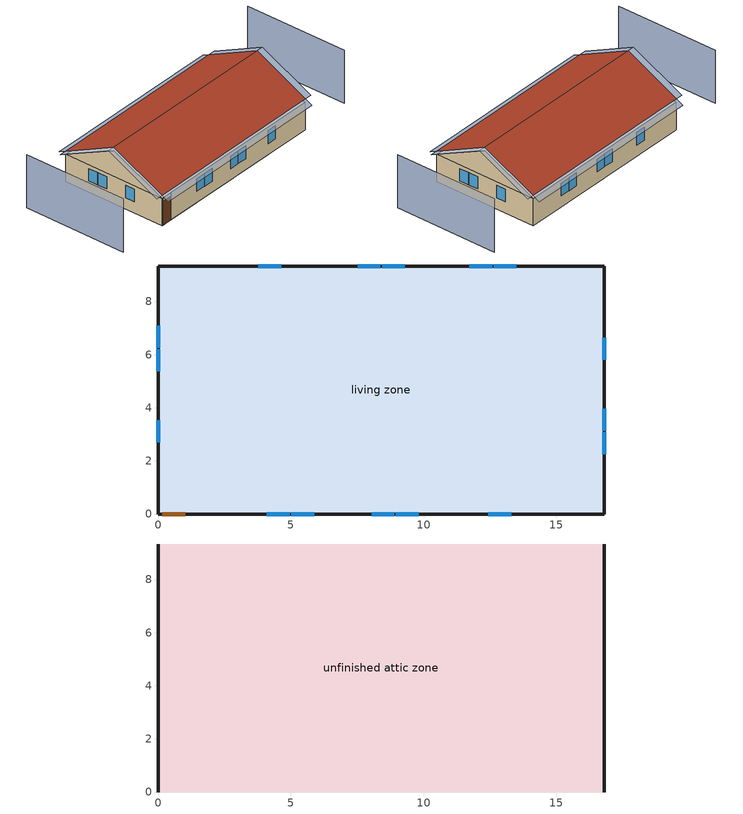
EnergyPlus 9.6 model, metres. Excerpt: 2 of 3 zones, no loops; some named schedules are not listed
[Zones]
living zone
 floor foundation (FloorFndGrndFinSlab): 0,0 0,9.34 16.81,9.34 16.81,0 z0
 wall outside (WallExtInsFin): 0.13,0 1.05,0 16.81,0 16.81,9.34 0,9.34 0,0 0.13,0 z0:2.44
 window (WindowConstruction): 0,7.08 0,6.26 / 0,6.2 0,5.37 / 0,3.53 0,2.7 / 16.81,2.26 16.81,3.08 / 16.81,3.14 16.81,3.97 / 16.81,5.81 16.81,6.64 z1.03:2.13; 13.5,9.34 12.64,9.34 / 12.58,9.34 11.72,9.34 / 9.3,9.34 8.44,9.34 / 8.38,9.34 7.52,9.34 / 4.63,9.34 3.77,9.34 / 4.1,0 4.96,0 / 5.02,0 5.88,0 / 8.04,0 8.9,0 / 8.96,0 9.82,0 / 12.44,0 13.3,0 z0.99:2.13
 door (Door): 0.15,0 1.02,0 z0:2.13
unfinished attic zone
 floor to living zone (FloorFinInsUnfinAttic): 0,9.34 16.81,9.34 16.81,0 0,0 z2.44
 wall outside (WallExtUninsUnfin): 0,4.67,4.77 0,9.34,2.44 0,0,2.44; 16.81,4.67,4.77 16.81,0,2.44 16.81,9.34,2.44
 roof outside (RoofUnfinInsExt): 16.81,4.67,5.08 0,4.67,5.08 0,0,2.74 16.81,0,2.74; 0,4.67,5.08 16.81,4.67,5.08 16.81,9.34,2.74 0,9.34,2.74
shading: -4.57,9.34 -4.57,0 / 21.38,0 21.38,9.34 z0:4.77; 0,7.08 0,6.26 / 0,6.2 0,5.37 / 0,3.53 0,2.7 / 16.81,2.26 16.81,3.08 / 16.81,3.14 16.81,3.97 / 16.81,5.81 16.81,6.64 z1.03:2.13; 13.5,9.34 12.64,9.34 / 12.58,9.34 11.72,9.34 / 9.3,9.34 8.44,9.34 / 8.38,9.34 7.52,9.34 / 4.63,9.34 3.77,9.34 / 4.1,0 4.96,0 / 5.02,0 5.88,0 / 8.04,0 8.9,0 / 8.96,0 9.82,0 / 12.44,0 13.3,0 z0.99:2.13; 17.42,0,2.74 17.42,4.67,5.08 16.81,4.67,5.08 16.81,0,2.74; -0.61,4.67,5.08 -0.61,0,2.74 0,0,2.74 0,4.67,5.08; 0,-0.61,2.44 16.81,-0.61,2.44 16.81,0,2.74 0,0,2.74; -0.61,9.34,2.74 -0.61,4.67,5.08 0,4.67,5.08 0,9.34,2.74; 17.42,4.67,5.08 17.42,9.34,2.74 16.81,9.34,2.74 16.81,4.67,5.08; 16.81,9.95,2.44 0,9.95,2.44 0,9.34,2.74 16.81,9.34,2.74
[Building]
Building 1: North Axis {deg}=0; Terrain=Suburbs
[Site:Location]
Denver-Aurora-Buckley AFB: Latitude {deg}=39.72; Longitude {deg}=-104.75; Time Zone {hr}=-7; Elevation {m}=1726
[SizingPeriod:DesignDay]
Hellpo: Month=12; Day of Month=21; Day Type=CustomDay1; Maximum Dry-Bulb Temperature {C}=-17.9; Daily Dry-Bulb Temperature Range {deltaC}=0; Dry-Bulb Temperature Range Modifier Type=DefaultMultipliers; Humidity Condition Type=WetBulb; Wetbulb or DewPoint at Maximum Dry-Bulb {C}=-17.9; Barometric Pressure {Pa}=82237; Wind Speed {m/s}=2.5; Wind Direction {deg}=180; Rain Indicator=No; Snow Indicator=No; Daylight Saving Time Indicator=No; Solar Model Indicator=ASHRAEClearSky; Begin Environment Reset Mode=FullResetAtBeginEnvironment
[Site:GroundTemperature:Deep]
18.5062, 18.5062, 18.5062, 18.5062, 18.5062, 18.5062, 18.5062, 18.5062, 18.5062, 18.5062, 18.5062, 18.5062
[Site:WaterMainsTemperature]
Calculation Method=Correlation; Annual Average Outdoor Air Temperature {C}=18.5062; Maximum Difference In Monthly Average Outdoor Air Temperatures {deltaC}=18.579
[Material] Roughness=Rough
Name | Thickness {m} | Conductivity {W/m-K} | Density {kg/m3} | Specific Heat {J/kg-K} | Thermal Absorptance | Solar Absorptance | Visible Absorptance
Concrete 4.0 in. | 0.1016 | 1.803125 | 2242.8 | 837.4 | 0.9 | 0.7 | 0.7
DoorMaterial | 0.04445 | 0.0612267 | 512.64 | 1214.23 | 0.82 | 0.3 | 0.3
Drywall 0.5 in. | 0.0127 | 0.160291 | 801 | 837.4 | 0.9 | 0.5 | 0.1
Floor Covering | 0.0127 | 0.0433444 | 54.468 | 1339.84 | 0.9 | 0.9 | 0.7
FloorUAAdditionalCeilingIns | 0.196342 | 0.0539976 | 16.02 | 1046.75 | 0.9 | 0.7 | 0.7
FloorUATrussandIns | 0.0889 | 0.0564573 | 50.7834 | 1165.1 | 0.9 | 0.5 | 0.9
FootingMaterial | 0.2032 | 1.803125 | 2242.8 | 837.4 | 0.9 | 0.7 | 0.7
res furniture material living space | 0.1524 | 0.115458 | 640.8 | 1214.23 | 0.9 | 0.6 | 0.1
RoofSheathing | 0.01905 | 0.115458 | 512.64 | 1214.23 | 0.82 | 0.3 | 0.3
RoofUARoofIns | 0.18415 | 8.02397 | 37.0049 | 1207.88 | 0.88 | 0.8 | 0.88
Stucco&#44 Light | 0.0254 | 0.649125 | 1281.6 | 879.27 | 0.45 | 0.75 | 0.75
Tile&#44 Clay or Ceramic | 0.009525 | 0.162714 | 1121.4 | 1465.45 | 0.88 | 0.8 | 0.8
WallSheathing | 0.0127 | 0.115458 | 512.64 | 1214.23 | 0.82 | 0.3 | 0.3
WallStudAndCavity | 0.0889 | 0.343633 | 129.063 | 1212.76 | 0.45 | 0.75 | 0.45
WallStudAndCavity 1 | 0.0889 | 0.399262 | 83.0341 | 1211.67 | 0.45 | 0.75 | 0.45
WallStudAndCavity 2 | 0.0889 | 0.397942 | 83.0341 | 1211.67 | 0.82 | 0.3 | 0.3
[WindowMaterial:SimpleGlazingSystem]
WindowMaterial: U-Factor {W/m2-K}=2.15764; Solar Heat Gain Coefficient=0.44
[Construction]
Door: DoorMaterial
FloorFinInsUnfinAttic: Drywall 0.5 in., FloorUATrussandIns, FloorUAAdditionalCeilingIns
FloorFndGrndFinSlab: Concrete 4.0 in., Floor Covering
FootingConstruction: FootingMaterial
res furniture construction living space: res furniture material living space
RoofUnfinInsExt: Tile&#44 Clay or Ceramic, RoofSheathing, RoofUARoofIns
WallExtInsFin: Stucco&#44 Light, WallSheathing, WallStudAndCavity, Drywall 0.5 in.
WallExtUninsUnfin: Stucco&#44 Light, WallSheathing, WallStudAndCavity 1
WallIntFinUninsFin: WallStudAndCavity 2, Drywall 0.5 in.
WindowConstruction: WindowMaterial
[Zone] Multiplier=1
Name | Part of Total Floor Area | Volume {m3}
living zone; unfinished attic zone | Yes
res ds res fur gas asys ret air zone | No | 0.25
[InternalMass] Zone or ZoneList=living zone
Name | Construction | Surface Area {m2}
living space Partition | WallIntFinUninsFin | 157.006
res furniture mass living space | res furniture construction living space | 62.8025
[Foundation:Kiva]
Foundation Kiva 1: Wall Height Above Grade {m}=0.2032; Wall Depth Below Slab {m}=0.2032; Footing Wall Construction=FootingConstruction
[Foundation:Kiva:Settings]
Soil Conductivity {W/m-K}=1.731; Soil Density {kg/m3}=1842.3; Soil Specific Heat {J/kg-K}=418.7; Ground Solar Absorptivity=0.9; Ground Thermal Absorptivity=0.9; Ground Surface Roughness {m}=0.03; Far-Field Width {m}=40; Deep-Ground Boundary Condition=ZeroFlux; Deep-Ground Depth {m}=40; Minimum Cell Dimension {m}=0.02; Maximum Cell Growth Coefficient=1.5; Simulation Timestep=Hourly
[SurfaceProperty:ExposedFoundationPerimeter]
Surface 1: Exposed Perimeter Calculation Method=TotalExposedPerimeter; Total Exposed Perimeter {m}=52.301
[People]
res occupants|living space: Zone or ZoneList or Space or SpaceList=living zone; Number of People Schedule=occupants; Number of People Calculation Method=People; Number of People=1; Fraction Radiant=0.319734; Sensible Heat Fraction=0.573; Activity Level Schedule=res occupants activity schedule; Carbon Dioxide Generation Rate {m3/s-W}=0; Enable ASHRAE 55 Comfort Warnings=No; Mean Radiant Temperature Calculation Type=ZoneAveraged
[Lights]
res lighting interior living space: Zone or ZoneList or Space or SpaceList=living zone; Schedule=lighting_interior; Design Level Calculation Method=LightingLevel; Lighting Level {W}=264.038; Return Air Fraction=0; Fraction Radiant=0.6; Fraction Visible=0.2; Fraction Replaceable=1
[ElectricEquipment] Zone or ZoneList or Space or SpaceList=living zone; Design Level Calculation Method=EquipmentLevel
Name | Schedule | Design Level {W} | Fraction Latent | Fraction Radiant | Fraction Lost
res cd electric | clothes_dryer | 8441.5 | 0.05 | 0.09 | 0.8
res ceil fan | ceiling_fan | 29.0702 | 0 | 0.558 | 0
res cw | clothes_washer_power | 410.189 | 0 | 0.48 | 0.2
res dw | dishwasher_power | 639.537 | 0.15 | 0.36 | 0.25
res freezer | res freezer schedule | 47.9573 | 0 | 0 | 0
res infil_1 bath fan; res infil_1 house fan; res infil_1 range fan | Always On Discrete | 0 | 0 | 0 | 1
res misc plug loads|living space | plug_loads | 734.992 | 0.021 | 0.558 | 0.049
res range electric | cooking_range | 260.511 | 0.3 | 0.24 | 0.3
res refrig | res refrig schedule | 65.0889 | 0 | 0 | 0
[OtherEquipment] Design Level Calculation Method=EquipmentLevel
Name | Fuel Type | Zone or ZoneList or Space or SpaceList | Schedule | Design Level {W} | Fraction Latent | Fraction Radiant | Fraction Lost
res bath | None | living zone | baths | 5528.87 | 0 | 0 | 0
res ds res fur gas asys SupDCnToLvEq; res ds res fur gas asys SupLatLkToLvEq; res ds res fur gas asys SupSLkToLvEq | None | living zone | Always On Discrete | 0
res hot water distribution | None | living zone | showers | 4223.25 | 0 | 0 | 0
res range gas | NaturalGas | living zone | cooking_range | 2703.83 | 0.2 | 0.18 | 0.5
res shower | None | living zone | showers | 3076.91 | 0.486891 | 0 | 0
res sink | None | living zone | sinks | 502.612 | 0.311263 | 0 | 0
res ds res fur gas asys RetDCnToPlEq; res ds res fur gas asys RetLatLkEq; res ds res fur gas asys RetSLkEq | None | res ds res fur gas asys ret air zone | Always On Discrete | 0
res ds res fur gas asys RetDCnToAhEquip; res ds res fur gas asys SupDCnToAhEq; res ds res fur gas asys SupLatLkToAhEq; res ds res fur gas asys SupSLkToAhEq | None | unfinished attic zone | Always On Discrete | 0
[ZoneInfiltration:DesignFlowRate] Zone or ZoneList=living zone; Schedule=Always On Discrete; Design Flow Rate Calculation Method=Flow/Zone; Design Flow Rate {m3/s}=0
res infil_1 flow; res nv_1 flow
[ZoneInfiltration:EffectiveLeakageArea]
res infil|unfinished attic space: Zone=unfinished attic zone; Schedule=Always On Discrete; Effective Air Leakage Area {cm2}=5228.3; Stack Coefficient=0.000183444; Wind Coefficient=3.52678e-05
[ZoneMixing] Schedule=Always On Continuous; Design Flow Rate Calculation Method=Flow/Zone; Design Flow Rate {m3/s}=0
Name | Zone | Source Zone
res ds res fur gas asys AhToLivMix | living zone | unfinished attic zone
res ds res fur gas asys LivToAhMix | unfinished attic zone | living zone
[Exterior:Lights]
res lighting exterior: Schedule=lighting_exterior; Design Level {W}=11.2783
[AirLoopHVAC:ReturnPlenum]
res fur gas asys return plenum: Zone=res ds res fur gas asys ret air zone
[EnergyManagementSystem:Sensor]
Name | Output:Variable or Output:Meter | Output:Variable or Output:Meter Index Key
res_af_vw_s | Site Wind Speed
res_ds_res_fur_gas_asys_ah_mfr_s | System Node Mass Flow Rate | Node 17
res_ds_res_fur_gas_asys_ah_tt_s | System Node Temperature | Node 17
res_ds_res_fur_gas_asys_ah_t_s | Zone Air Temperature | unfinished attic zone
res_ds_res_fur_gas_asys_ah_vfr_s | System Node Current Density Volume Flow Rate | Node 17
res_ds_res_fur_gas_asys_ah_wt_s | System Node Humidity Ratio | Node 17
res_ds_res_fur_gas_asys_ah_w_s | Zone Mean Air Humidity Ratio | unfinished attic zone
res_ds_res_fur_gas_asys_fan_rtf_s | Fan Runtime Fraction | res fur gas htg supply fan
res_ds_res_fur_gas_asys_ra_t_s | System Node Temperature | Node 20
res_ds_res_fur_gas_asys_ra_w_s | System Node Humidity Ratio | Node 20
res_infil_1_bath_sch_s | Schedule Value | res mv_1 bath exhaust schedule
res_infil_1_dryer_sch_s | Schedule Value | clothes_dryer_exhaust
res_infil_1_range_sch_s | Schedule Value | res mv_1 range exhaust schedule
res_infil_1_wh_sch_s | Schedule Value | Always On Discrete
res_nv_1_nva_s | Schedule Value | res nv_1 avail schedule
res_nv_1_sp_s | Schedule Value | res nv_1 temp schedule
res_nv_pb_s | Site Outdoor Air Barometric Pressure
res_nv_wt_s | Site Outdoor Air Humidity Ratio
res_shower_mixsp | Schedule Value | fixtures temperature schedule
[EnergyManagementSystem:Actuator]
Name | Actuated Component Unique | Actuated Component Type | Actuated Component Control Type
res_ds_res_fur_gas_asys_AhToLivMix_act | res ds res fur gas asys AhToLivMix | ZoneMixing | Air Exchange Flow Rate
res_ds_res_fur_gas_asys_LivToAhMix_act | res ds res fur gas asys LivToAhMix | ZoneMixing | Air Exchange Flow Rate
res_ds_res_fur_gas_asys_RetDCnToAhEquip_act | res ds res fur gas asys RetDCnToAhEquip | OtherEquipment | Power Level
res_ds_res_fur_gas_asys_RetDCnToPlEq_act | res ds res fur gas asys RetDCnToPlEq | OtherEquipment | Power Level
res_ds_res_fur_gas_asys_RetLatLkEq_act | res ds res fur gas asys RetLatLkEq | OtherEquipment | Power Level
res_ds_res_fur_gas_asys_RetSLkEq_act | res ds res fur gas asys RetSLkEq | OtherEquipment | Power Level
res_ds_res_fur_gas_asys_SupDCnToAhEq_act | res ds res fur gas asys SupDCnToAhEq | OtherEquipment | Power Level
res_ds_res_fur_gas_asys_SupDCnToLvEq_act | res ds res fur gas asys SupDCnToLvEq | OtherEquipment | Power Level
res_ds_res_fur_gas_asys_SupLatLkToAhEq_act | res ds res fur gas asys SupLatLkToAhEq | OtherEquipment | Power Level
res_ds_res_fur_gas_asys_SupLatLkToLvEq_act | res ds res fur gas asys SupLatLkToLvEq | OtherEquipment | Power Level
res_ds_res_fur_gas_asys_SupSLkToAhEq_act | res ds res fur gas asys SupSLkToAhEq | OtherEquipment | Power Level
res_ds_res_fur_gas_asys_SupSLkToLvEq_act | res ds res fur gas asys SupSLkToLvEq | OtherEquipment | Power Level
res_infil_1_bath_fan_act | res infil_1 bath fan | ElectricEquipment | Electricity Rate
res_infil_1_flow_act | res infil_1 flow | Zone Infiltration | Air Exchange Flow Rate
res_infil_1_house_fan_act | res infil_1 house fan | ElectricEquipment | Electricity Rate
res_infil_1_range_fan_act | res infil_1 range fan | ElectricEquipment | Electricity Rate
res_nv_1_flow_act | res nv_1 flow | Zone Infiltration | Air Exchange Flow Rate
[EnergyManagementSystem:ProgramCallingManager]
res af_1 program calling manager: BeginTimestepBeforePredictor; res_infil_1_program; res_nv_1_program
res ds res fur gas asys program calling manager: EndOfSystemTimestepAfterHVACReporting; res_ds_res_fur_gas_asys_program
res shower sag: EndOfSystemTimestepAfterHVACReporting; res_shower_sag
[EnergyManagementSystem:Program]
res_ds_res_fur_gas_asys_program: Set res_ds_res_fur_gas_asys_AhMfr = res_ds_res_fur_gas_asys_ah_mfr_s; Set res_ds_res_fur_gas_asys_FanRtf = res_ds_res_fur_gas_asys_fan_rtf_s; Set res_ds_res_fur_gas_asys_AhVfr = res_ds_res_fur_gas_asys_ah_vfr_s; Set res_ds_res_fur_gas_asys_AhTt = res_ds_res_fur_gas_asys_ah_tt_s; Set res_ds_res_fur_gas_asys_AhWt = res_ds_res_fur_gas_asys_ah_wt_s; Set res_ds_res_fur_gas_asys_RaT = res_ds_res_fur_gas_asys_ra_t_s; Set res_ds_res_fur_gas_asys_RaW = res_ds_res_fur_gas_asys_ra_w_s; Set res_ds_res_fur_gas_asys_AhT = res_ds_res_fur_gas_asys_ah_t_s; Set res_ds_res_fur_gas_asys_AhW = res_ds_res_fur_gas_asys_ah_w_s; Run res_ds_res_fur_gas_asys_lk_subrout; Set res_ds_res_fur_gas_asys_SupSLkToLvEq_act = res_ds_res_fur_gas_asys_SupSLkToLv; Set res_ds_res_fur_gas_asys_SupLatLkToLvEq_act = res_ds_res_fur_gas_asys_SupLatLkToLv; Set res_ds_res_fur_gas_asys_SupDCnToLvEq_act = res_ds_res_fur_gas_asys_SupDCnToLv; Set res_ds_res_fur_gas_asys_SupDCnToAhEq_act = res_ds_res_fur_gas_asys_SupDCnToAh; Set res_ds_res_fur_gas_asys_SupSLkToAhEq_act = res_ds_res_fur_gas_asys_SupSLkToAh; Set res_ds_res_fur_gas_asys_SupLatLkToAhEq_act = res_ds_res_fur_gas_asys_SupLatLkToAh; Set res_ds_res_fur_gas_asys_RetSLkEq_act = res_ds_res_fur_gas_asys_RetSLk; Set res_ds_res_fur_gas_asys_RetLatLkEq_act = res_ds_res_fur_gas_asys_RetLatLk; Set res_ds_res_fur_gas_asys_RetDCnToPlEq_act = res_ds_res_fur_gas_asys_RetDCnToPl; Set res_ds_res_fur_gas_asys_RetDCnToAhEquip_act = res_ds_res_fur_gas_asys_RetDCnToAh; Set res_ds_res_fur_gas_asys_AhToLivMix_act = res_ds_res_fur_gas_asys_AhToLiv; Set res_ds_res_fur_gas_asys_LivToAhMix_act = res_ds_res_fur_gas_asys_LivToAh
res_infil_1_program: Set p_m = 0.14; Set p_s = 0.22; Set s_m = 270; Set s_s = 370; Set z_m = 9.99744; Set z_s = 2.4384; Set f_t = (((s_m/z_m)^p_m)*((z_s/s_s)^p_s)); Set Tdiff = res_af_1_tin_s-res_af_1_tt_s; Set dT = @Abs Tdiff; Set c = 0.1683; Set Cs = 0.0749; Set Cw = 0.1463; Set n = 0.65; Set sft = (f_t*0.7000000000000001); Set temp1 = ((c*Cw)*((sft*res_af_vw_s)^(2*n)))^2; Set Qn = (((c*Cs*(dT^n))^2)+temp1)^0.5; Set Tdiff = res_af_1_tin_s-res_af_1_tt_s; Set QWHV = res_infil_1_wh_sch_s*0.0; Set Qrange = res_infil_1_range_sch_s*0.0472; Set Qdryer = res_infil_1_dryer_sch_s*0.0472; Set Qbath = res_infil_1_bath_sch_s*0.0472; Set QductsOut = 0; Set QductsIn = 0; Set QductsOut = QductsOut+res_ds_res_fur_gas_asys_lk_ret_fan_equiv; Set QductsIn = QductsIn+res_ds_res_fur_gas_asys_lk_sup_fan_equiv; Set Qout = Qrange+Qbath+Qdryer+QductsOut; Set Qin = QWHV+QductsIn; Set faneff_wh = 1; Set res_infil_1_house_fan_act = (QWHV*300)/faneff_wh*0; Set faneff_sp = 0.4719474432000001; Set res_infil_1_range_fan_act = (Qrange*300)/faneff_sp; Set res_infil_1_bath_fan_act = (Qbath*300)/faneff_sp; Set Qfan = (@Max Qout Qin); If Qfan > 0; Set Qavg = ((Qout + Qin) / 2.0); If ((@Abs (Qout - Qavg)) / Qavg) <= 0.1; Set phi = 1; Else; Set phi = (Qn / (Qn + Qfan)); EndIf; Set Qinf_adj = phi * Qn; Else; Set Qinf_adj = Qn; EndIf; Set res_infil_1_flow_act = Qfan + Qinf_adj
res_nv_1_program: Set Tdiff = res_af_1_tin_s-res_af_1_tt_s; Set dT = (@Abs Tdiff); Set pt = (@RhFnTdbWPb res_af_1_tt_s res_nv_wt_s res_nv_pb_s); Set NVA = 6060.263138584836; Set Cs = 8.963020389461627e-05; Set Cw = 6.158219665777789e-05; Set MNV = 2.126909810688005; Set MHR = 0.0115; Set MRH = 0.7; Set temp1 = (res_nv_1_nva_s*NVA); Set SGNV = temp1*((((Cs*dT)+(Cw*(res_af_vw_s^2)))^0.5)/1000); If (res_nv_wt_s<MHR) && (pt<MRH) && (res_af_1_tin_s>res_nv_1_sp_s); Set temp2 = (res_af_1_tin_s-res_nv_1_sp_s); Set NVadj1 = temp2/(res_af_1_tin_s-res_af_1_tt_s); Set NVadj2 = (@Min NVadj1 1); Set NVadj3 = (@Max NVadj2 0); Set NVadj = SGNV*NVadj3; Set res_nv_1_flow_act = (@Min NVadj MNV); Else; Set res_nv_1_flow_act = 0; EndIf
res_shower_sag: If res_shower_vol > 0; Set ShowerTime=SystemTimeStep; Else; Set ShowerTime=0; EndIf; If (res_shower_vol > 0) && (res_shower_mixsp > res_shower_tout); Set ShowerSag=SystemTimeStep; Set ShowerE=res_shower_vol*4141170*(res_shower_mixsp-res_shower_tout); Else; Set ShowerSag=0; Set ShowerE=0; EndIf
[EnergyManagementSystem:Subroutine]
res_ds_res_fur_gas_asys_lk_subrout: Set f_sup = 0.06663336663336664; Set f_ret = 0.033366633366633376; Set f_OA = 0.03326673326673326; Set oafrate = f_OA * res_ds_res_fur_gas_asys_AhVfr; Set suplkfrate = f_sup * res_ds_res_fur_gas_asys_AhVfr; Set retlkfrate = f_ret * res_ds_res_fur_gas_asys_AhVfr; Set res_ds_res_fur_gas_asys_AhToLiv = (@Abs (suplkfrate-retlkfrate-oafrate)); Set res_ds_res_fur_gas_asys_LivToAh = 0; Set res_ds_res_fur_gas_asys_lk_sup_fan_equiv = 0; Set res_ds_res_fur_gas_asys_lk_ret_fan_equiv = oafrate; If res_ds_res_fur_gas_asys_AhMfr>0; Set h_SA=(@HFnTdbW res_ds_res_fur_gas_asys_AhTt res_ds_res_fur_gas_asys_AhWt); Set h_AHZ=(@HFnTdbW res_ds_res_fur_gas_asys_AhT res_ds_res_fur_gas_asys_AhW); Set h_RA=(@HFnTdbW res_ds_res_fur_gas_asys_RaT res_ds_res_fur_gas_asys_RaW); Set h_fg=(@HfgAirFnWTdb res_ds_res_fur_gas_asys_AhWt res_ds_res_fur_gas_asys_AhTt); Set SALkQtot=f_sup*res_ds_res_fur_gas_asys_AhMfr*(h_RA-h_SA); Set temp1=h_fg*(res_ds_res_fur_gas_asys_RaW-res_ds_res_fur_gas_asys_AhWt); Set res_ds_res_fur_gas_asys_SupLatLkToLv = f_sup*res_ds_res_fur_gas_asys_AhMfr*temp1; Set res_ds_res_fur_gas_asys_SupSLkToLv = SALkQtot-res_ds_res_fur_gas_asys_SupLatLkToLv; Set eTm=(res_ds_res_fur_gas_asys_FanRtf/(res_ds_res_fur_gas_asys_AhMfr*1006.0))*53.591; Set eTm=0-eTm; Set temp4=res_ds_res_fur_gas_asys_AhT; Set tsup=temp4+((res_ds_res_fur_gas_asys_AhTt-res_ds_res_fur_gas_asys_AhT)*(@Exp eTm)); Set temp5=tsup-res_ds_res_fur_gas_asys_AhTt; Set res_ds_res_fur_gas_asys_SupDCnToLv = res_ds_res_fur_gas_asys_AhMfr*1006.0*temp5; Set res_ds_res_fur_gas_asys_SupDCnToAh = 0-res_ds_res_fur_gas_asys_SupDCnToLv; Set eTm=(res_ds_res_fur_gas_asys_FanRtf/(res_ds_res_fur_gas_asys_AhMfr*1006.0))*9.172; Set eTm=0-eTm; Set temp6=res_ds_res_fur_gas_asys_AhT; Set tret=temp6+((res_ds_res_fur_gas_asys_RaT-res_ds_res_fur_gas_asys_AhT)*(@Exp eTm)); Set temp7=tret-res_ds_res_fur_gas_asys_RaT; Set res_ds_res_fur_gas_asys_RetDCnToPl=res_ds_res_fur_gas_asys_AhMfr*1006.0*temp7; Set res_ds_res_fur_gas_asys_RetDCnToAh=0-res_ds_res_fur_gas_asys_RetDCnToPl; Set res_ds_res_fur_gas_asys_RetLatLk=0; Set temp2=(res_ds_res_fur_gas_asys_AhT-res_ds_res_fur_gas_asys_RaT); Set res_ds_res_fur_gas_asys_RetSLk=f_ret*res_ds_res_fur_gas_asys_AhMfr*1006.0*temp2; Set QtLkToAHZn=f_sup*res_ds_res_fur_gas_asys_AhMfr*(h_SA-h_AHZ); Set temp3=(res_ds_res_fur_gas_asys_AhWt-res_ds_res_fur_gas_asys_AhW); Set res_ds_res_fur_gas_asys_SupLatLkToAh=f_sup*res_ds_res_fur_gas_asys_AhMfr*h_fg; Set res_ds_res_fur_gas_asys_SupLatLkToAh=res_ds_res_fur_gas_asys_SupLatLkToAh*temp3; Set res_ds_res_fur_gas_asys_SupSLkToAh=QtLkToAHZn-res_ds_res_fur_gas_asys_SupLatLkToAh; Else; Set res_ds_res_fur_gas_asys_SupLatLkToLv=0; Set res_ds_res_fur_gas_asys_SupSLkToLv=0; Set res_ds_res_fur_gas_asys_SupDCnToLv=0; Set res_ds_res_fur_gas_asys_SupDCnToAh=0; Set res_ds_res_fur_gas_asys_RetDCnToPl=0; Set res_ds_res_fur_gas_asys_RetDCnToAh=0; Set res_ds_res_fur_gas_asys_RetLatLk=0; Set res_ds_res_fur_gas_asys_RetSLk=0; Set res_ds_res_fur_gas_asys_SupLatLkToAh=0; Set res_ds_res_fur_gas_asys_SupSLkToAh=0; EndIf
[EnergyManagementSystem:GlobalVariable]
res_ds_res_fur_gas_asys_AhMfr
res_ds_res_fur_gas_asys_AhT
res_ds_res_fur_gas_asys_AhToLiv
res_ds_res_fur_gas_asys_AhTt
res_ds_res_fur_gas_asys_AhVfr
res_ds_res_fur_gas_asys_AhW
res_ds_res_fur_gas_asys_AhWt
res_ds_res_fur_gas_asys_FanRtf
res_ds_res_fur_gas_asys_LivToAh
res_ds_res_fur_gas_asys_lk_ret_fan_equiv
res_ds_res_fur_gas_asys_lk_sup_fan_equiv
res_ds_res_fur_gas_asys_RaT
res_ds_res_fur_gas_asys_RaW
res_ds_res_fur_gas_asys_RetDCnToAh
res_ds_res_fur_gas_asys_RetDCnToPl
res_ds_res_fur_gas_asys_RetLatLk
res_ds_res_fur_gas_asys_RetSLk
res_ds_res_fur_gas_asys_SupDCnToAh
res_ds_res_fur_gas_asys_SupDCnToLv
res_ds_res_fur_gas_asys_SupLatLkToAh
res_ds_res_fur_gas_asys_SupLatLkToLv
res_ds_res_fur_gas_asys_SupSLkToAh
res_ds_res_fur_gas_asys_SupSLkToLv
[EnergyManagementSystem:OutputVariable] Type of Data in Variable=Summed; Update Frequency=SystemTimestep; EMS Program or Subroutine=res_shower_sag
Name | EMS Variable | Units
Shower Draw Time|unit 1 | ShowerTime | hr
Unmet Shower Energy|unit 1 | ShowerE | J
Unmet Shower Time|unit 1 | ShowerSag | hr
[AvailabilityManager:Scheduled]
res fur gas asys Availability Manager: Schedule=Always On Discrete
[Generator:PVWatts]
res photovoltaics generator: DC System Capacity {W}=5000; Module Type=Standard; Array Type=FixedRoofMounted; System Losses=0.14; Array Geometry Type=TiltAzimuth; Tilt Angle {deg}=26.5651; Azimuth Angle {deg}=0; Ground Coverage Ratio=0.4
[ElectricLoadCenter:Inverter:PVWatts]
res photovoltaics inverter: DC to AC Size Ratio=1.1; Inverter Efficiency=0.96
[ElectricLoadCenter:Generators]
res photovoltaics elec load center dist Generators: Generator 1=res photovoltaics generator; Generator 1 Rated Electric Power Output {W}=5000
[ElectricLoadCenter:Distribution]
res photovoltaics elec load center dist: Generator List=res photovoltaics elec load center dist Generators; Generator Operation Scheme Type=Baseload; Electrical Buss Type=DirectCurrentWithInverter; Inverter=res photovoltaics inverter
[Schedule:Day:Interval]
res freezer schedule allday1; res freezer schedule allday12; res refrig schedule allday1; res refrig schedule allday12: No, 01:00, 0.610949, 02:00, 0.595675, 03:00, 0.580401, 04:00, 0.565128, 06:00, 0.549854, 07:00, 0.580401, 08:00, 0.610949, 10:00, 0.626223, 12:00, 0.610949, 15:00, 0.641496, 16:00, 0.626223, 17:00, 0.672044, 18:00, 0.733139, 19:00, 0.763686, 20:00, 0.733139, 21:00, 0.717865, 22:00, 0.702591, 23:00, 0.672044, 24:00, 0.626223
res freezer schedule allday2; res refrig schedule allday2: No, 01:00, 0.609489, 02:00, 0.594252, 03:00, 0.579015, 04:00, 0.563777, 06:00, 0.54854, 07:00, 0.579015, 08:00, 0.609489, 10:00, 0.624726, 12:00, 0.609489, 15:00, 0.639964, 16:00, 0.624726, 17:00, 0.670438, 18:00, 0.731387, 19:00, 0.761861, 20:00, 0.731387, 21:00, 0.71615, 22:00, 0.700912, 23:00, 0.670438, 24:00, 0.624726
res freezer schedule allday3; res freezer schedule allday4; res freezer schedule allday5; res refrig schedule allday3; res refrig schedule allday4; res refrig schedule allday5: No, 01:00, 0.791241, 02:00, 0.77146, 03:00, 0.751679, 04:00, 0.731898, 06:00, 0.712117, 07:00, 0.751679, 08:00, 0.791241, 10:00, 0.811022, 12:00, 0.791241, 15:00, 0.830803, 16:00, 0.811022, 17:00, 0.870365, 18:00, 0.949489, 19:00, 0.989051, 20:00, 0.949489, 21:00, 0.929708, 22:00, 0.909927, 23:00, 0.870365, 24:00, 0.811022
res freezer schedule allday6; res freezer schedule allday7; res freezer schedule allday8; res freezer schedule allday9; res refrig schedule allday6; res refrig schedule allday7; res refrig schedule allday8; res refrig schedule allday9: No, 01:00, 0.8, 02:00, 0.78, 03:00, 0.76, 04:00, 0.74, 06:00, 0.72, 07:00, 0.76, 08:00, 0.8, 10:00, 0.82, 12:00, 0.8, 15:00, 0.84, 16:00, 0.82, 17:00, 0.88, 18:00, 0.96, 19:00, 1, 20:00, 0.96, 21:00, 0.94, 22:00, 0.92, 23:00, 0.88, 24:00, 0.82
res freezer schedule allday10; res refrig schedule allday10: No, 01:00, 0.679562, 02:00, 0.662573, 03:00, 0.645584, 04:00, 0.628595, 06:00, 0.611606, 07:00, 0.645584, 08:00, 0.679562, 10:00, 0.696551, 12:00, 0.679562, 15:00, 0.71354, 16:00, 0.696551, 17:00, 0.747518, 18:00, 0.815474, 19:00, 0.849453, 20:00, 0.815474, 21:00, 0.798485, 22:00, 0.781496, 23:00, 0.747518, 24:00, 0.696551
res freezer schedule allday11; res refrig schedule allday11: No, 01:00, 0.675182, 02:00, 0.658303, 03:00, 0.641423, 04:00, 0.624544, 06:00, 0.607664, 07:00, 0.641423, 08:00, 0.675182, 10:00, 0.692062, 12:00, 0.675182, 15:00, 0.708942, 16:00, 0.692062, 17:00, 0.742701, 18:00, 0.810219, 19:00, 0.843978, 20:00, 0.810219, 21:00, 0.793339, 22:00, 0.77646, 23:00, 0.742701, 24:00, 0.692062
Schedule Day 13; res freezer schedule winter design; Schedule Day 8; res refrig schedule winter design: No, 24:00, 0
res freezer schedule summer design; res refrig schedule summer design: No, 24:00, 1
[Schedule:Week:Daily]
res freezer schedule Week Rule - Jan1-Jan28: res freezer schedule allday1, res freezer schedule allday1, res freezer schedule allday1, res freezer schedule allday1, res freezer schedule allday1, res freezer schedule allday1, res freezer schedule allday1, Schedule Day 13, res freezer schedule summer design, res freezer schedule winter design, Schedule Day 13, Schedule Day 13
res freezer schedule Week Rule - Jan29-Feb4: res freezer schedule allday1, res freezer schedule allday1, res freezer schedule allday1, res freezer schedule allday2, res freezer schedule allday2, res freezer schedule allday2, res freezer schedule allday2, Schedule Day 13, res freezer schedule summer design, res freezer schedule winter design, Schedule Day 13, Schedule Day 13
res freezer schedule Week Rule - Feb5-Feb25: res freezer schedule allday2, res freezer schedule allday2, res freezer schedule allday2, res freezer schedule allday2, res freezer schedule allday2, res freezer schedule allday2, res freezer schedule allday2, Schedule Day 13, res freezer schedule summer design, res freezer schedule winter design, Schedule Day 13, Schedule Day 13
res freezer schedule Week Rule - Feb26-Mar4: res freezer schedule allday2, res freezer schedule allday2, res freezer schedule allday2, res freezer schedule allday3, res freezer schedule allday3, res freezer schedule allday3, res freezer schedule allday3, Schedule Day 13, res freezer schedule summer design, res freezer schedule winter design, Schedule Day 13, Schedule Day 13
res freezer schedule Week Rule - Mar5-Mar25: res freezer schedule allday3, res freezer schedule allday3, res freezer schedule allday3, res freezer schedule allday3, res freezer schedule allday3, res freezer schedule allday3, res freezer schedule allday3, Schedule Day 13, res freezer schedule summer design, res freezer schedule winter design, Schedule Day 13, Schedule Day 13
res freezer schedule Week Rule - Mar26-Apr1: res freezer schedule allday3, res freezer schedule allday3, res freezer schedule allday3, res freezer schedule allday3, res freezer schedule allday3, res freezer schedule allday3, res freezer schedule allday4, Schedule Day 13, res freezer schedule summer design, res freezer schedule winter design, Schedule Day 13, Schedule Day 13
res freezer schedule Week Rule - Apr2-Apr29: res freezer schedule allday4, res freezer schedule allday4, res freezer schedule allday4, res freezer schedule allday4, res freezer schedule allday4, res freezer schedule allday4, res freezer schedule allday4, Schedule Day 13, res freezer schedule summer design, res freezer schedule winter design, Schedule Day 13, Schedule Day 13
res freezer schedule Week Rule - Apr30-May6: res freezer schedule allday4, res freezer schedule allday5, res freezer schedule allday5, res freezer schedule allday5, res freezer schedule allday5, res freezer schedule allday5, res freezer schedule allday5, Schedule Day 13, res freezer schedule summer design, res freezer schedule winter design, Schedule Day 13, Schedule Day 13
res freezer schedule Week Rule - May7-May27: res freezer schedule allday5, res freezer schedule allday5, res freezer schedule allday5, res freezer schedule allday5, res freezer schedule allday5, res freezer schedule allday5, res freezer schedule allday5, Schedule Day 13, res freezer schedule summer design, res freezer schedule winter design, Schedule Day 13, Schedule Day 13
res freezer schedule Week Rule - May28-Jun3: res freezer schedule allday5, res freezer schedule allday5, res freezer schedule allday5, res freezer schedule allday5, res freezer schedule allday6, res freezer schedule allday6, res freezer schedule allday6, Schedule Day 13, res freezer schedule summer design, res freezer schedule winter design, Schedule Day 13, Schedule Day 13
res freezer schedule Week Rule - Jun4-Jun24: res freezer schedule allday6, res freezer schedule allday6, res freezer schedule allday6, res freezer schedule allday6, res freezer schedule allday6, res freezer schedule allday6, res freezer schedule allday6, Schedule Day 13, res freezer schedule summer design, res freezer schedule winter design, Schedule Day 13, Schedule Day 13
res freezer schedule Week Rule - Jun25-Jul1: res freezer schedule allday6, res freezer schedule allday6, res freezer schedule allday6, res freezer schedule allday6, res freezer schedule allday6, res freezer schedule allday6, res freezer schedule allday7, Schedule Day 13, res freezer schedule summer design, res freezer schedule winter design, Schedule Day 13, Schedule Day 13
res freezer schedule Week Rule - Jul2-Jul29: res freezer schedule allday7, res freezer schedule allday7, res freezer schedule allday7, res freezer schedule allday7, res freezer schedule allday7, res freezer schedule allday7, res freezer schedule allday7, Schedule Day 13, res freezer schedule summer design, res freezer schedule winter design, Schedule Day 13, Schedule Day 13
res freezer schedule Week Rule - Jul30-Aug5: res freezer schedule allday7, res freezer schedule allday7, res freezer schedule allday8, res freezer schedule allday8, res freezer schedule allday8, res freezer schedule allday8, res freezer schedule allday8, Schedule Day 13, res freezer schedule summer design, res freezer schedule winter design, Schedule Day 13, Schedule Day 13
res freezer schedule Week Rule - Aug6-Aug26: res freezer schedule allday8, res freezer schedule allday8, res freezer schedule allday8, res freezer schedule allday8, res freezer schedule allday8, res freezer schedule allday8, res freezer schedule allday8, Schedule Day 13, res freezer schedule summer design, res freezer schedule winter design, Schedule Day 13, Schedule Day 13
res freezer schedule Week Rule - Aug27-Sep2: res freezer schedule allday8, res freezer schedule allday8, res freezer schedule allday8, res freezer schedule allday8, res freezer schedule allday8, res freezer schedule allday9, res freezer schedule allday9, Schedule Day 13, res freezer schedule summer design, res freezer schedule winter design, Schedule Day 13, Schedule Day 13
res freezer schedule Week Rule - Sep3-Sep30: res freezer schedule allday9, res freezer schedule allday9, res freezer schedule allday9, res freezer schedule allday9, res freezer schedule allday9, res freezer schedule allday9, res freezer schedule allday9, Schedule Day 13, res freezer schedule summer design, res freezer schedule winter design, Schedule Day 13, Schedule Day 13
res freezer schedule Week Rule - Oct1-Oct28: res freezer schedule allday10, res freezer schedule allday10, res freezer schedule allday10, res freezer schedule allday10, res freezer schedule allday10, res freezer schedule allday10, res freezer schedule allday10, Schedule Day 13, res freezer schedule summer design, res freezer schedule winter design, Schedule Day 13, Schedule Day 13
res freezer schedule Week Rule - Oct29-Nov4: res freezer schedule allday10, res freezer schedule allday10, res freezer schedule allday10, res freezer schedule allday11, res freezer schedule allday11, res freezer schedule allday11, res freezer schedule allday11, Schedule Day 13, res freezer schedule summer design, res freezer schedule winter design, Schedule Day 13, Schedule Day 13
res freezer schedule Week Rule - Nov5-Nov25: res freezer schedule allday11, res freezer schedule allday11, res freezer schedule allday11, res freezer schedule allday11, res freezer schedule allday11, res freezer schedule allday11, res freezer schedule allday11, Schedule Day 13, res freezer schedule summer design, res freezer schedule winter design, Schedule Day 13, Schedule Day 13
res freezer schedule Week Rule - Nov26-Dec2: res freezer schedule allday11, res freezer schedule allday11, res freezer schedule allday11, res freezer schedule allday11, res freezer schedule allday11, res freezer schedule allday12, res freezer schedule allday12, Schedule Day 13, res freezer schedule summer design, res freezer schedule winter design, Schedule Day 13, Schedule Day 13
res freezer schedule Week Rule - Dec3-Dec31: res freezer schedule allday12, res freezer schedule allday12, res freezer schedule allday12, res freezer schedule allday12, res freezer schedule allday12, res freezer schedule allday12, res freezer schedule allday12, Schedule Day 13, res freezer schedule summer design, res freezer schedule winter design, Schedule Day 13, Schedule Day 13
res refrig schedule Week Rule - Jan1-Jan28: res refrig schedule allday1, res refrig schedule allday1, res refrig schedule allday1, res refrig schedule allday1, res refrig schedule allday1, res refrig schedule allday1, res refrig schedule allday1, Schedule Day 8, res refrig schedule summer design, res refrig schedule winter design, Schedule Day 8, Schedule Day 8
res refrig schedule Week Rule - Jan29-Feb4: res refrig schedule allday1, res refrig schedule allday1, res refrig schedule allday1, res refrig schedule allday2, res refrig schedule allday2, res refrig schedule allday2, res refrig schedule allday2, Schedule Day 8, res refrig schedule summer design, res refrig schedule winter design, Schedule Day 8, Schedule Day 8
res refrig schedule Week Rule - Feb5-Feb25: res refrig schedule allday2, res refrig schedule allday2, res refrig schedule allday2, res refrig schedule allday2, res refrig schedule allday2, res refrig schedule allday2, res refrig schedule allday2, Schedule Day 8, res refrig schedule summer design, res refrig schedule winter design, Schedule Day 8, Schedule Day 8
res refrig schedule Week Rule - Feb26-Mar4: res refrig schedule allday2, res refrig schedule allday2, res refrig schedule allday2, res refrig schedule allday3, res refrig schedule allday3, res refrig schedule allday3, res refrig schedule allday3, Schedule Day 8, res refrig schedule summer design, res refrig schedule winter design, Schedule Day 8, Schedule Day 8
res refrig schedule Week Rule - Mar5-Mar25: res refrig schedule allday3, res refrig schedule allday3, res refrig schedule allday3, res refrig schedule allday3, res refrig schedule allday3, res refrig schedule allday3, res refrig schedule allday3, Schedule Day 8, res refrig schedule summer design, res refrig schedule winter design, Schedule Day 8, Schedule Day 8
res refrig schedule Week Rule - Mar26-Apr1: res refrig schedule allday3, res refrig schedule allday3, res refrig schedule allday3, res refrig schedule allday3, res refrig schedule allday3, res refrig schedule allday3, res refrig schedule allday4, Schedule Day 8, res refrig schedule summer design, res refrig schedule winter design, Schedule Day 8, Schedule Day 8
res refrig schedule Week Rule - Apr2-Apr29: res refrig schedule allday4, res refrig schedule allday4, res refrig schedule allday4, res refrig schedule allday4, res refrig schedule allday4, res refrig schedule allday4, res refrig schedule allday4, Schedule Day 8, res refrig schedule summer design, res refrig schedule winter design, Schedule Day 8, Schedule Day 8
res refrig schedule Week Rule - Apr30-May6: res refrig schedule allday4, res refrig schedule allday5, res refrig schedule allday5, res refrig schedule allday5, res refrig schedule allday5, res refrig schedule allday5, res refrig schedule allday5, Schedule Day 8, res refrig schedule summer design, res refrig schedule winter design, Schedule Day 8, Schedule Day 8
res refrig schedule Week Rule - May7-May27: res refrig schedule allday5, res refrig schedule allday5, res refrig schedule allday5, res refrig schedule allday5, res refrig schedule allday5, res refrig schedule allday5, res refrig schedule allday5, Schedule Day 8, res refrig schedule summer design, res refrig schedule winter design, Schedule Day 8, Schedule Day 8
res refrig schedule Week Rule - May28-Jun3: res refrig schedule allday5, res refrig schedule allday5, res refrig schedule allday5, res refrig schedule allday5, res refrig schedule allday6, res refrig schedule allday6, res refrig schedule allday6, Schedule Day 8, res refrig schedule summer design, res refrig schedule winter design, Schedule Day 8, Schedule Day 8
res refrig schedule Week Rule - Jun4-Jun24: res refrig schedule allday6, res refrig schedule allday6, res refrig schedule allday6, res refrig schedule allday6, res refrig schedule allday6, res refrig schedule allday6, res refrig schedule allday6, Schedule Day 8, res refrig schedule summer design, res refrig schedule winter design, Schedule Day 8, Schedule Day 8
res refrig schedule Week Rule - Jun25-Jul1: res refrig schedule allday6, res refrig schedule allday6, res refrig schedule allday6, res refrig schedule allday6, res refrig schedule allday6, res refrig schedule allday6, res refrig schedule allday7, Schedule Day 8, res refrig schedule summer design, res refrig schedule winter design, Schedule Day 8, Schedule Day 8
res refrig schedule Week Rule - Jul2-Jul29: res refrig schedule allday7, res refrig schedule allday7, res refrig schedule allday7, res refrig schedule allday7, res refrig schedule allday7, res refrig schedule allday7, res refrig schedule allday7, Schedule Day 8, res refrig schedule summer design, res refrig schedule winter design, Schedule Day 8, Schedule Day 8
res refrig schedule Week Rule - Jul30-Aug5: res refrig schedule allday7, res refrig schedule allday7, res refrig schedule allday8, res refrig schedule allday8, res refrig schedule allday8, res refrig schedule allday8, res refrig schedule allday8, Schedule Day 8, res refrig schedule summer design, res refrig schedule winter design, Schedule Day 8, Schedule Day 8
res refrig schedule Week Rule - Aug6-Aug26: res refrig schedule allday8, res refrig schedule allday8, res refrig schedule allday8, res refrig schedule allday8, res refrig schedule allday8, res refrig schedule allday8, res refrig schedule allday8, Schedule Day 8, res refrig schedule summer design, res refrig schedule winter design, Schedule Day 8, Schedule Day 8
res refrig schedule Week Rule - Aug27-Sep2: res refrig schedule allday8, res refrig schedule allday8, res refrig schedule allday8, res refrig schedule allday8, res refrig schedule allday8, res refrig schedule allday9, res refrig schedule allday9, Schedule Day 8, res refrig schedule summer design, res refrig schedule winter design, Schedule Day 8, Schedule Day 8
res refrig schedule Week Rule - Sep3-Sep30: res refrig schedule allday9, res refrig schedule allday9, res refrig schedule allday9, res refrig schedule allday9, res refrig schedule allday9, res refrig schedule allday9, res refrig schedule allday9, Schedule Day 8, res refrig schedule summer design, res refrig schedule winter design, Schedule Day 8, Schedule Day 8
res refrig schedule Week Rule - Oct1-Oct28: res refrig schedule allday10, res refrig schedule allday10, res refrig schedule allday10, res refrig schedule allday10, res refrig schedule allday10, res refrig schedule allday10, res refrig schedule allday10, Schedule Day 8, res refrig schedule summer design, res refrig schedule winter design, Schedule Day 8, Schedule Day 8
res refrig schedule Week Rule - Oct29-Nov4: res refrig schedule allday10, res refrig schedule allday10, res refrig schedule allday10, res refrig schedule allday11, res refrig schedule allday11, res refrig schedule allday11, res refrig schedule allday11, Schedule Day 8, res refrig schedule summer design, res refrig schedule winter design, Schedule Day 8, Schedule Day 8
res refrig schedule Week Rule - Nov5-Nov25: res refrig schedule allday11, res refrig schedule allday11, res refrig schedule allday11, res refrig schedule allday11, res refrig schedule allday11, res refrig schedule allday11, res refrig schedule allday11, Schedule Day 8, res refrig schedule summer design, res refrig schedule winter design, Schedule Day 8, Schedule Day 8
res refrig schedule Week Rule - Nov26-Dec2: res refrig schedule allday11, res refrig schedule allday11, res refrig schedule allday11, res refrig schedule allday11, res refrig schedule allday11, res refrig schedule allday12, res refrig schedule allday12, Schedule Day 8, res refrig schedule summer design, res refrig schedule winter design, Schedule Day 8, Schedule Day 8
res refrig schedule Week Rule - Dec3-Dec31: res refrig schedule allday12, res refrig schedule allday12, res refrig schedule allday12, res refrig schedule allday12, res refrig schedule allday12, res refrig schedule allday12, res refrig schedule allday12, Schedule Day 8, res refrig schedule summer design, res refrig schedule winter design, Schedule Day 8, Schedule Day 8
res mv_1 bath exhaust schedule Week Rule - Jan1-Jan28: res mv_1 bath exhaust schedule allday1, res mv_1 bath exhaust schedule allday1, res mv_1 bath exhaust schedule allday1, res mv_1 bath exhaust schedule allday1, res mv_1 bath exhaust schedule allday1, res mv_1 bath exhaust schedule allday1, res mv_1 bath exhaust schedule allday1, Schedule Day 19, res mv_1 bath exhaust schedule summer design, res mv_1 bath exhaust schedule winter design, Schedule Day 19, Schedule Day 19
res mv_1 bath exhaust schedule Week Rule - Jan29-Feb4: res mv_1 bath exhaust schedule allday1, res mv_1 bath exhaust schedule allday1, res mv_1 bath exhaust schedule allday1, res mv_1 bath exhaust schedule allday2, res mv_1 bath exhaust schedule allday2, res mv_1 bath exhaust schedule allday2, res mv_1 bath exhaust schedule allday2, Schedule Day 19, res mv_1 bath exhaust schedule summer design, res mv_1 bath exhaust schedule winter design, Schedule Day 19, Schedule Day 19
res mv_1 bath exhaust schedule Week Rule - Feb5-Feb25: res mv_1 bath exhaust schedule allday2, res mv_1 bath exhaust schedule allday2, res mv_1 bath exhaust schedule allday2, res mv_1 bath exhaust schedule allday2, res mv_1 bath exhaust schedule allday2, res mv_1 bath exhaust schedule allday2, res mv_1 bath exhaust schedule allday2, Schedule Day 19, res mv_1 bath exhaust schedule summer design, res mv_1 bath exhaust schedule winter design, Schedule Day 19, Schedule Day 19
res mv_1 bath exhaust schedule Week Rule - Feb26-Mar4: res mv_1 bath exhaust schedule allday2, res mv_1 bath exhaust schedule allday2, res mv_1 bath exhaust schedule allday2, res mv_1 bath exhaust schedule allday3, res mv_1 bath exhaust schedule allday3, res mv_1 bath exhaust schedule allday3, res mv_1 bath exhaust schedule allday3, Schedule Day 19, res mv_1 bath exhaust schedule summer design, res mv_1 bath exhaust schedule winter design, Schedule Day 19, Schedule Day 19
res mv_1 bath exhaust schedule Week Rule - Mar5-Mar25: res mv_1 bath exhaust schedule allday3, res mv_1 bath exhaust schedule allday3, res mv_1 bath exhaust schedule allday3, res mv_1 bath exhaust schedule allday3, res mv_1 bath exhaust schedule allday3, res mv_1 bath exhaust schedule allday3, res mv_1 bath exhaust schedule allday3, Schedule Day 19, res mv_1 bath exhaust schedule summer design, res mv_1 bath exhaust schedule winter design, Schedule Day 19, Schedule Day 19
res mv_1 bath exhaust schedule Week Rule - Mar26-Apr1: res mv_1 bath exhaust schedule allday3, res mv_1 bath exhaust schedule allday3, res mv_1 bath exhaust schedule allday3, res mv_1 bath exhaust schedule allday3, res mv_1 bath exhaust schedule allday3, res mv_1 bath exhaust schedule allday3, res mv_1 bath exhaust schedule allday4, Schedule Day 19, res mv_1 bath exhaust schedule summer design, res mv_1 bath exhaust schedule winter design, Schedule Day 19, Schedule Day 19
res mv_1 bath exhaust schedule Week Rule - Apr2-Apr29: res mv_1 bath exhaust schedule allday4, res mv_1 bath exhaust schedule allday4, res mv_1 bath exhaust schedule allday4, res mv_1 bath exhaust schedule allday4, res mv_1 bath exhaust schedule allday4, res mv_1 bath exhaust schedule allday4, res mv_1 bath exhaust schedule allday4, Schedule Day 19, res mv_1 bath exhaust schedule summer design, res mv_1 bath exhaust schedule winter design, Schedule Day 19, Schedule Day 19
res mv_1 bath exhaust schedule Week Rule - Apr30-May6: res mv_1 bath exhaust schedule allday4, res mv_1 bath exhaust schedule allday5, res mv_1 bath exhaust schedule allday5, res mv_1 bath exhaust schedule allday5, res mv_1 bath exhaust schedule allday5, res mv_1 bath exhaust schedule allday5, res mv_1 bath exhaust schedule allday5, Schedule Day 19, res mv_1 bath exhaust schedule summer design, res mv_1 bath exhaust schedule winter design, Schedule Day 19, Schedule Day 19
res mv_1 bath exhaust schedule Week Rule - May7-May27: res mv_1 bath exhaust schedule allday5, res mv_1 bath exhaust schedule allday5, res mv_1 bath exhaust schedule allday5, res mv_1 bath exhaust schedule allday5, res mv_1 bath exhaust schedule allday5, res mv_1 bath exhaust schedule allday5, res mv_1 bath exhaust schedule allday5, Schedule Day 19, res mv_1 bath exhaust schedule summer design, res mv_1 bath exhaust schedule winter design, Schedule Day 19, Schedule Day 19
res mv_1 bath exhaust schedule Week Rule - May28-Jun3: res mv_1 bath exhaust schedule allday5, res mv_1 bath exhaust schedule allday5, res mv_1 bath exhaust schedule allday5, res mv_1 bath exhaust schedule allday5, res mv_1 bath exhaust schedule allday6, res mv_1 bath exhaust schedule allday6, res mv_1 bath exhaust schedule allday6, Schedule Day 19, res mv_1 bath exhaust schedule summer design, res mv_1 bath exhaust schedule winter design, Schedule Day 19, Schedule Day 19
res mv_1 bath exhaust schedule Week Rule - Jun4-Jun24: res mv_1 bath exhaust schedule allday6, res mv_1 bath exhaust schedule allday6, res mv_1 bath exhaust schedule allday6, res mv_1 bath exhaust schedule allday6, res mv_1 bath exhaust schedule allday6, res mv_1 bath exhaust schedule allday6, res mv_1 bath exhaust schedule allday6, Schedule Day 19, res mv_1 bath exhaust schedule summer design, res mv_1 bath exhaust schedule winter design, Schedule Day 19, Schedule Day 19
[Schedule:Year]
res freezer schedule: res freezer schedule Week Rule - Jan1-Jan28, 1, 1, 1, 28, res freezer schedule Week Rule - Jan29-Feb4, 1, 29, 2, 4, res freezer schedule Week Rule - Feb5-Feb25, 2, 5, 2, 25, res freezer schedule Week Rule - Feb26-Mar4, 2, 26, 3, 4, res freezer schedule Week Rule - Mar5-Mar25, 3, 5, 3, 25, res freezer schedule Week Rule - Mar26-Apr1, 3, 26, 4, 1, res freezer schedule Week Rule - Apr2-Apr29, 4, 2, 4, 29, res freezer schedule Week Rule - Apr30-May6, 4, 30, 5, 6, res freezer schedule Week Rule - May7-May27, 5, 7, 5, 27, res freezer schedule Week Rule - May28-Jun3, 5, 28, 6, 3, res freezer schedule Week Rule - Jun4-Jun24, 6, 4, 6, 24, res freezer schedule Week Rule - Jun25-Jul1, 6, 25, 7, 1, res freezer schedule Week Rule - Jul2-Jul29, 7, 2, 7, 29, res freezer schedule Week Rule - Jul30-Aug5, 7, 30, 8, 5, res freezer schedule Week Rule - Aug6-Aug26, 8, 6, 8, 26, res freezer schedule Week Rule - Aug27-Sep2, 8, 27, 9, 2, res freezer schedule Week Rule - Sep3-Sep30, 9, 3, 9, 30, res freezer schedule Week Rule - Oct1-Oct28, 10, 1, 10, 28, res freezer schedule Week Rule - Oct29-Nov4, 10, 29, 11, 4, res freezer schedule Week Rule - Nov5-Nov25, 11, 5, 11, 25, res freezer schedule Week Rule - Nov26-Dec2, 11, 26, 12, 2, res freezer schedule Week Rule - Dec3-Dec31, 12, 3, 12, 31
res refrig schedule: res refrig schedule Week Rule - Jan1-Jan28, 1, 1, 1, 28, res refrig schedule Week Rule - Jan29-Feb4, 1, 29, 2, 4, res refrig schedule Week Rule - Feb5-Feb25, 2, 5, 2, 25, res refrig schedule Week Rule - Feb26-Mar4, 2, 26, 3, 4, res refrig schedule Week Rule - Mar5-Mar25, 3, 5, 3, 25, res refrig schedule Week Rule - Mar26-Apr1, 3, 26, 4, 1, res refrig schedule Week Rule - Apr2-Apr29, 4, 2, 4, 29, res refrig schedule Week Rule - Apr30-May6, 4, 30, 5, 6, res refrig schedule Week Rule - May7-May27, 5, 7, 5, 27, res refrig schedule Week Rule - May28-Jun3, 5, 28, 6, 3, res refrig schedule Week Rule - Jun4-Jun24, 6, 4, 6, 24, res refrig schedule Week Rule - Jun25-Jul1, 6, 25, 7, 1, res refrig schedule Week Rule - Jul2-Jul29, 7, 2, 7, 29, res refrig schedule Week Rule - Jul30-Aug5, 7, 30, 8, 5, res refrig schedule Week Rule - Aug6-Aug26, 8, 6, 8, 26, res refrig schedule Week Rule - Aug27-Sep2, 8, 27, 9, 2, res refrig schedule Week Rule - Sep3-Sep30, 9, 3, 9, 30, res refrig schedule Week Rule - Oct1-Oct28, 10, 1, 10, 28, res refrig schedule Week Rule - Oct29-Nov4, 10, 29, 11, 4, res refrig schedule Week Rule - Nov5-Nov25, 11, 5, 11, 25, res refrig schedule Week Rule - Nov26-Dec2, 11, 26, 12, 2, res refrig schedule Week Rule - Dec3-Dec31, 12, 3, 12, 31
res mv_1 bath exhaust schedule: res mv_1 bath exhaust schedule Week Rule - Jan1-Jan28, 1, 1, 1, 28, res mv_1 bath exhaust schedule Week Rule - Jan29-Feb4, 1, 29, 2, 4, res mv_1 bath exhaust schedule Week Rule - Feb5-Feb25, 2, 5, 2, 25, res mv_1 bath exhaust schedule Week Rule - Feb26-Mar4, 2, 26, 3, 4, res mv_1 bath exhaust schedule Week Rule - Mar5-Mar25, 3, 5, 3, 25, res mv_1 bath exhaust schedule Week Rule - Mar26-Apr1, 3, 26, 4, 1, res mv_1 bath exhaust schedule Week Rule - Apr2-Apr29, 4, 2, 4, 29, res mv_1 bath exhaust schedule Week Rule - Apr30-May6, 4, 30, 5, 6, res mv_1 bath exhaust schedule Week Rule - May7-May27, 5, 7, 5, 27, res mv_1 bath exhaust schedule Week Rule - May28-Jun3, 5, 28, 6, 3, res mv_1 bath exhaust schedule Week Rule - Jun4-Jun24, 6, 4, 6, 24, res mv_1 bath exhaust schedule Week Rule - Jun25-Jul1, 6, 25, 7, 1, res mv_1 bath exhaust schedule Week Rule - Jul2-Jul29, 7, 2, 7, 29, res mv_1 bath exhaust schedule Week Rule - Jul30-Aug5, 7, 30, 8, 5, res mv_1 bath exhaust schedule Week Rule - Aug6-Aug26, 8, 6, 8, 26, res mv_1 bath exhaust schedule Week Rule - Aug27-Sep2, 8, 27, 9, 2, res mv_1 bath exhaust schedule Week Rule - Sep3-Sep30, 9, 3, 9, 30, res mv_1 bath exhaust schedule Week Rule - Oct1-Oct28, 10, 1, 10, 28, res mv_1 bath exhaust schedule Week Rule - Oct29-Nov4, 10, 29, 11, 4, res mv_1 bath exhaust schedule Week Rule - Nov5-Nov25, 11, 5, 11, 25, res mv_1 bath exhaust schedule Week Rule - Nov26-Dec2, 11, 26, 12, 2, res mv_1 bath exhaust schedule Week Rule - Dec3-Dec31, 12, 3, 12, 31
res mv_1 range exhaust schedule: res mv_1 range exhaust schedule Week Rule - Jan1-Jan28, 1, 1, 1, 28, res mv_1 range exhaust schedule Week Rule - Jan29-Feb4, 1, 29, 2, 4, res mv_1 range exhaust schedule Week Rule - Feb5-Feb25, 2, 5, 2, 25, res mv_1 range exhaust schedule Week Rule - Feb26-Mar4, 2, 26, 3, 4, res mv_1 range exhaust schedule Week Rule - Mar5-Mar25, 3, 5, 3, 25, res mv_1 range exhaust schedule Week Rule - Mar26-Apr1, 3, 26, 4, 1, res mv_1 range exhaust schedule Week Rule - Apr2-Apr29, 4, 2, 4, 29, res mv_1 range exhaust schedule Week Rule - Apr30-May6, 4, 30, 5, 6, res mv_1 range exhaust schedule Week Rule - May7-May27, 5, 7, 5, 27, res mv_1 range exhaust schedule Week Rule - May28-Jun3, 5, 28, 6, 3, res mv_1 range exhaust schedule Week Rule - Jun4-Jun24, 6, 4, 6, 24, res mv_1 range exhaust schedule Week Rule - Jun25-Jul1, 6, 25, 7, 1, res mv_1 range exhaust schedule Week Rule - Jul2-Jul29, 7, 2, 7, 29, res mv_1 range exhaust schedule Week Rule - Jul30-Aug5, 7, 30, 8, 5, res mv_1 range exhaust schedule Week Rule - Aug6-Aug26, 8, 6, 8, 26, res mv_1 range exhaust schedule Week Rule - Aug27-Sep2, 8, 27, 9, 2, res mv_1 range exhaust schedule Week Rule - Sep3-Sep30, 9, 3, 9, 30, res mv_1 range exhaust schedule Week Rule - Oct1-Oct28, 10, 1, 10, 28, res mv_1 range exhaust schedule Week Rule - Oct29-Nov4, 10, 29, 11, 4, res mv_1 range exhaust schedule Week Rule - Nov5-Nov25, 11, 5, 11, 25, res mv_1 range exhaust schedule Week Rule - Nov26-Dec2, 11, 26, 12, 2, res mv_1 range exhaust schedule Week Rule - Dec3-Dec31, 12, 3, 12, 31
res nv_1 avail schedule: res nv_1 avail schedule Week Rule - Jan1-Jan28, 1, 1, 1, 28, res nv_1 avail schedule Week Rule - Jan29-Feb4, 1, 29, 2, 4, res nv_1 avail schedule Week Rule - Feb5-Feb25, 2, 5, 2, 25, res nv_1 avail schedule Week Rule - Feb26-Mar4, 2, 26, 3, 4, res nv_1 avail schedule Week Rule - Mar5-Apr1, 3, 5, 4, 1, res nv_1 avail schedule Week Rule - Apr2-Apr29, 4, 2, 4, 29, res nv_1 avail schedule Week Rule - Apr30-May27, 4, 30, 5, 27, res nv_1 avail schedule Week Rule - May28-Jun3, 5, 28, 6, 3, res nv_1 avail schedule Week Rule - Jun4-Jul1, 6, 4, 7, 1, res nv_1 avail schedule Week Rule - Jul2-Jul29, 7, 2, 7, 29, res nv_1 avail schedule Week Rule - Jul30-Aug5, 7, 30, 8, 5, res nv_1 avail schedule Week Rule - Aug6-Aug26, 8, 6, 8, 26, res nv_1 avail schedule Week Rule - Aug27-Sep2, 8, 27, 9, 2, res nv_1 avail schedule Week Rule - Sep3-Sep30, 9, 3, 9, 30, res nv_1 avail schedule Week Rule - Oct1-Oct28, 10, 1, 10, 28, res nv_1 avail schedule Week Rule - Oct29-Nov4, 10, 29, 11, 4, res nv_1 avail schedule Week Rule - Nov5-Nov25, 11, 5, 11, 25, res nv_1 avail schedule Week Rule - Nov26-Dec2, 11, 26, 12, 2, res nv_1 avail schedule Week Rule - Dec3-Dec31, 12, 3, 12, 31
res nv_1 temp schedule: res nv_1 temp schedule Week Rule - Jan1-Jan28, 1, 1, 1, 28, res nv_1 temp schedule Week Rule - Jan29-Feb4, 1, 29, 2, 4, res nv_1 temp schedule Week Rule - Feb5-Feb25, 2, 5, 2, 25, res nv_1 temp schedule Week Rule - Feb26-Mar4, 2, 26, 3, 4, res nv_1 temp schedule Week Rule - Mar5-Mar25, 3, 5, 3, 25, res nv_1 temp schedule Week Rule - Mar26-Apr1, 3, 26, 4, 1, res nv_1 temp schedule Week Rule - Apr2-Apr29, 4, 2, 4, 29, res nv_1 temp schedule Week Rule - Apr30-May6, 4, 30, 5, 6, res nv_1 temp schedule Week Rule - May7-May27, 5, 7, 5, 27, res nv_1 temp schedule Week Rule - May28-Jun3, 5, 28, 6, 3, res nv_1 temp schedule Week Rule - Jun4-Jun24, 6, 4, 6, 24, res nv_1 temp schedule Week Rule - Jun25-Jul1, 6, 25, 7, 1, res nv_1 temp schedule Week Rule - Jul2-Jul29, 7, 2, 7, 29, res nv_1 temp schedule Week Rule - Jul30-Aug5, 7, 30, 8, 5, res nv_1 temp schedule Week Rule - Aug6-Aug26, 8, 6, 8, 26, res nv_1 temp schedule Week Rule - Aug27-Sep2, 8, 27, 9, 2, res nv_1 temp schedule Week Rule - Sep3-Sep30, 9, 3, 9, 30, res nv_1 temp schedule Week Rule - Oct1-Oct28, 10, 1, 10, 28, res nv_1 temp schedule Week Rule - Oct29-Nov4, 10, 29, 11, 4, res nv_1 temp schedule Week Rule - Nov5-Nov25, 11, 5, 11, 25, res nv_1 temp schedule Week Rule - Nov26-Dec2, 11, 26, 12, 2, res nv_1 temp schedule Week Rule - Dec3-Dec31, 12, 3, 12, 31
[Schedule:Constant]
Name | Hourly Value
res occupants activity schedule | 112.539
Always On Discrete; Always On Continuous | 1
fixtures temperature schedule | 43.3333
[Schedule:File] File=C:\Users\chmat\Desktop\THESIS\Final Building Models\CSV\bldg0079435.csv; Rows to Skip at Top=1; Number of Hours of Data=8760; Column Separator=Comma; Interpolate to Timestep=No; Minutes per Item=15
Name | Column Number
occupants | 1
lighting_interior | 2
clothes_dryer | 11
ceiling_fan | 16
clothes_washer_power | 10
dishwasher_power | 8
plug_loads | 17
cooking_range | 6
baths | 13
showers | 14
sinks | 15
clothes_dryer_exhaust | 12
lighting_exterior | 3
